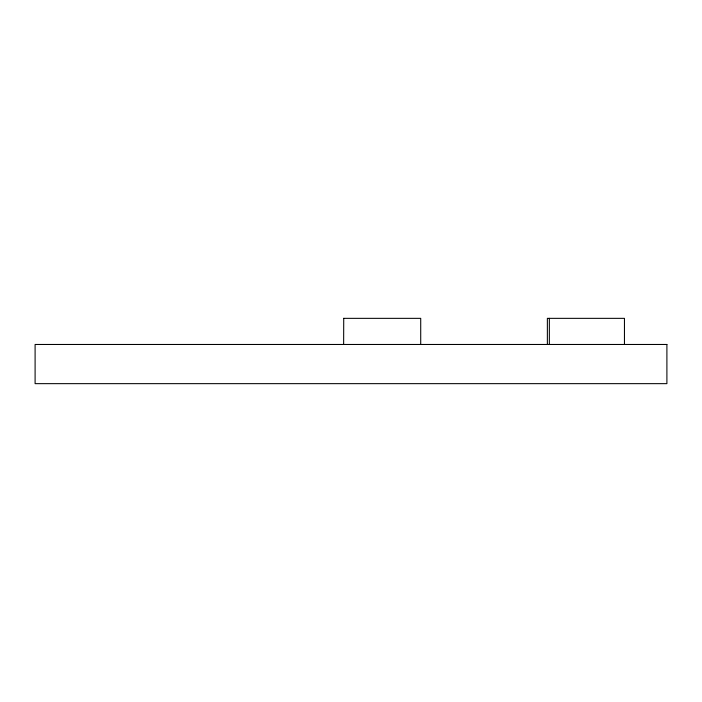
<?xml version="1.0" encoding="UTF-8"?>
<svg xmlns="http://www.w3.org/2000/svg" width="702" height="702" viewBox="0 0 702 702"><rect width="100%" height="100%" fill="white"/><g stroke="black" fill="none" stroke-linecap="round" stroke-linejoin="round"><path stroke-width="1.05" d="M343.638 318.348L420.717 318.348L420.717 344.471M624.455 344.471L624.455 318.348L547.367 318.348L547.367 344.471M549.35 318.348L549.35 344.471M343.726 318.348L343.638 344.471M666.9 344.471L35.1 344.471L35.1 383.652L666.9 383.652L666.9 344.471"/></g></svg>
